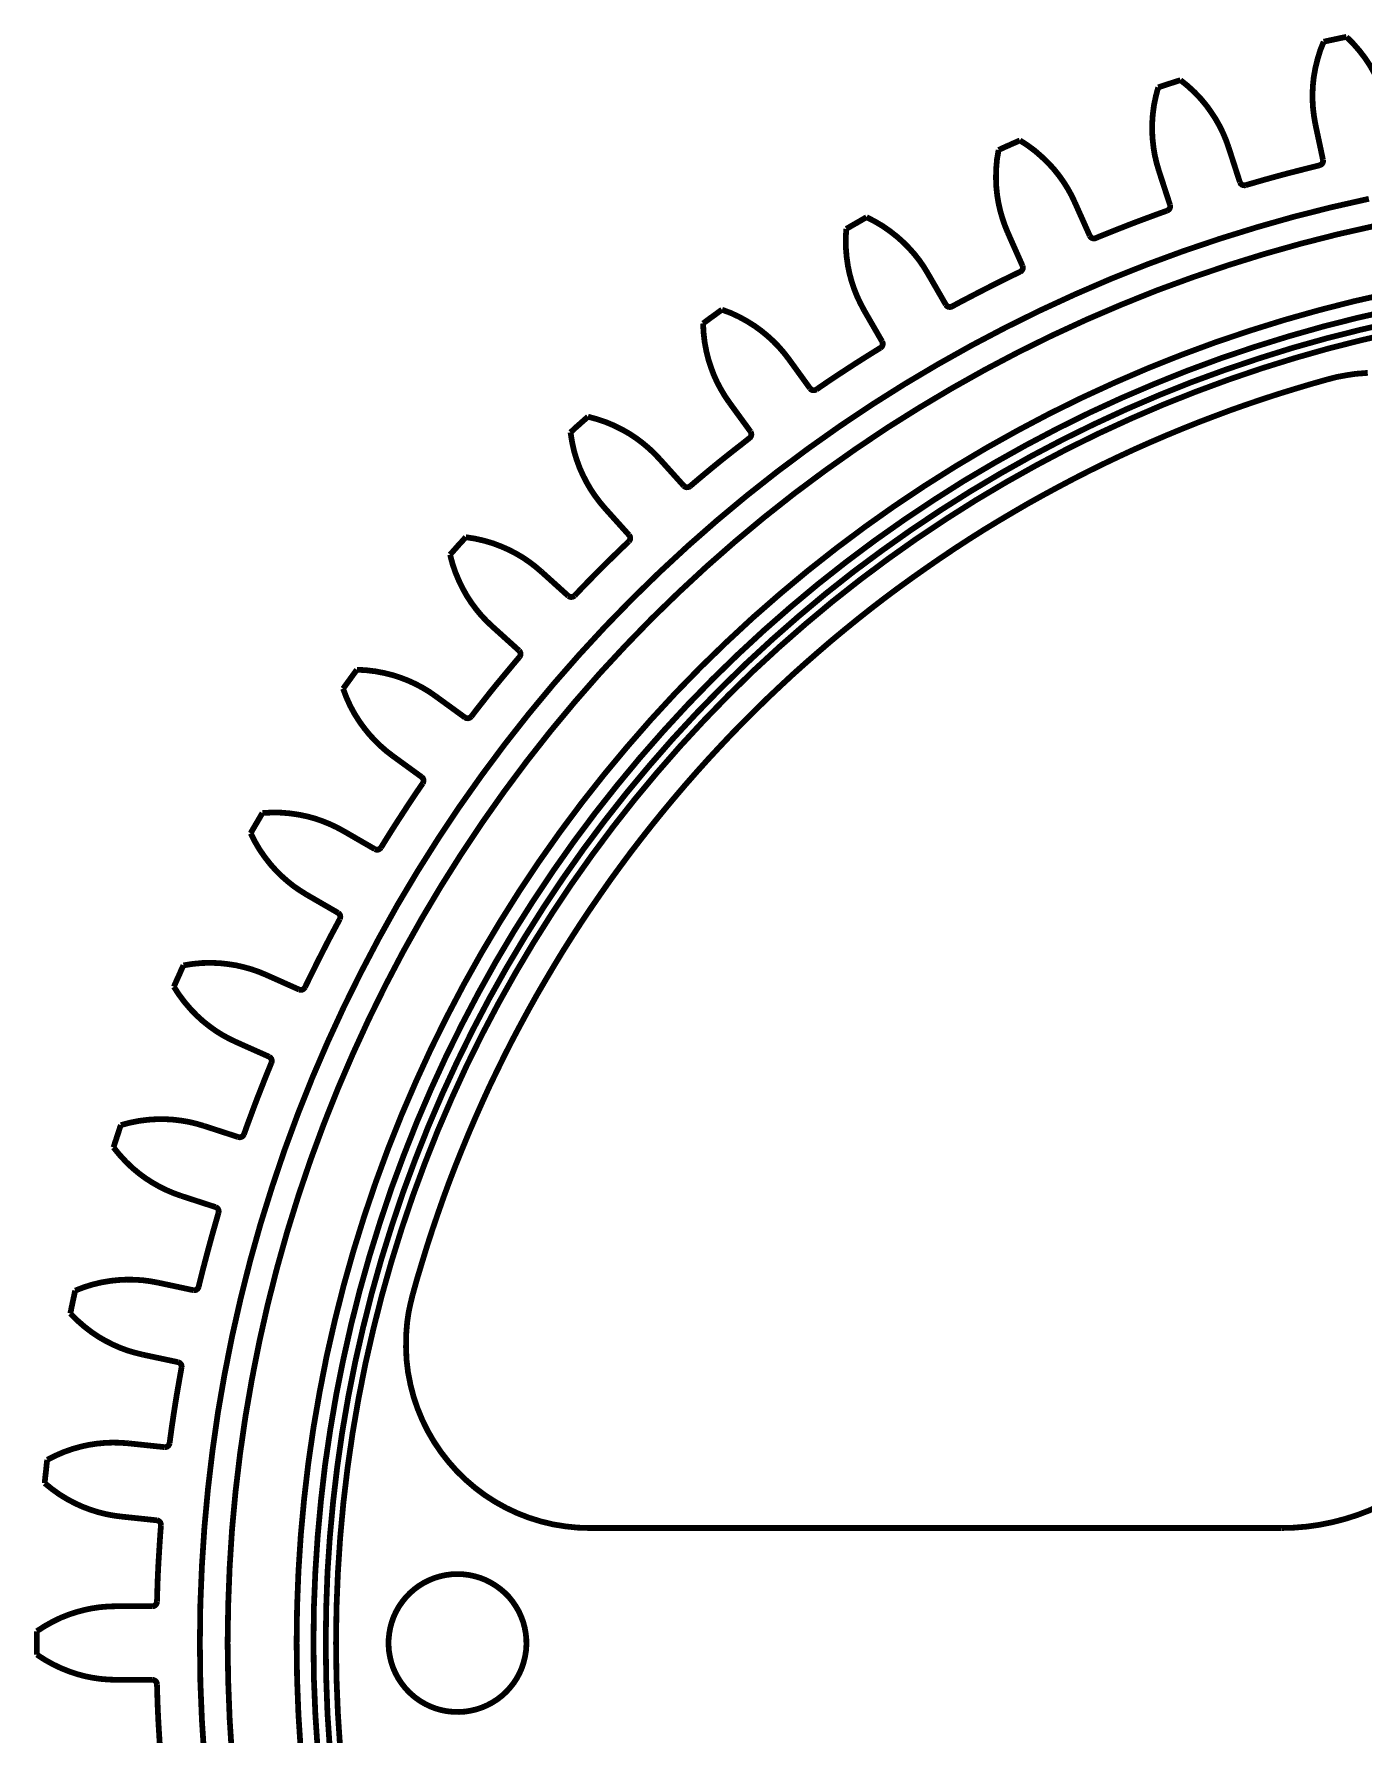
# Model space of a CAD drawing. Extents: x 1.1 to 21.8, y 1.7 to 15.4.
# Drawn here: x 16.163 to 18.441, y 12.169 to 15.081 of the extents above; entities that cross this region are included whole.
import ezdxf

# ---------------------------------------------------------------- set-up
doc = ezdxf.new("R2010")
doc.units = 0
doc.layers.get('0').update_dxf_attribs({"linetype": 'CONTINUOUS'})

msp = doc.modelspace()

# ---------------------------------------------------------------- linework, layer by layer
at = {"color": 0, "const_width": 0.00985}
for points in [[(18.3576, 14.9258), (18.3553, 14.939), (18.3536, 14.9522), (18.3528, 14.9654), (18.3526, 14.9792), (18.3533, 14.9928), (18.3547, 15.0065), (18.3574, 15.0219), (18.3611, 15.0372), (18.3658, 15.0526), (18.3717, 15.0675)], [(18.3717, 15.0675), (18.3765, 15.0686), (18.3814, 15.0697), (18.3864, 15.0707), (18.3913, 15.0718), (18.4011, 15.0739), (18.406, 15.0749), (18.4108, 15.0758)], [(18.4808, 14.9524), (18.4776, 14.9653), (18.4739, 14.9779), (18.4693, 14.9904), (18.4638, 15.0031), (18.4576, 15.0153), (18.4508, 15.0272), (18.4422, 15.0401), (18.4326, 15.0526), (18.4221, 15.0646), (18.4108, 15.0758)], [(18.0883, 14.9894), (18.0979, 14.9926), (18.1026, 14.9942), (18.1074, 14.9957), (18.1122, 14.9972), (18.1265, 15.0018)], [(18.209, 14.8863), (18.2046, 14.8987), (18.1994, 14.9111), (18.1935, 14.9231), (18.1868, 14.935), (18.1793, 14.9465), (18.1714, 14.9576), (18.1614, 14.9697), (18.1506, 14.981), (18.1389, 14.9918), (18.1265, 15.0018)], [(18.0893, 14.8471), (18.0856, 14.8599), (18.0825, 14.8729), (18.0803, 14.886), (18.0788, 14.8996), (18.0779, 14.9133), (18.0779, 14.9271), (18.079, 14.9428), (18.081, 14.9583), (18.0842, 14.974), (18.0883, 14.9894)], [(18.3706, 14.8651), (18.3576, 14.9258)], [(17.8306, 14.7408), (17.8256, 14.7531), (17.8213, 14.7657), (17.8176, 14.7785), (17.8146, 14.7919), (17.8124, 14.8054), (17.811, 14.819), (17.8104, 14.8347), (17.8108, 14.8504), (17.8122, 14.8664), (17.8149, 14.8822)], [(17.8149, 14.8822), (17.8194, 14.8843), (17.824, 14.8864), (17.8286, 14.8885), (17.8331, 14.8904), (17.8376, 14.8925), (17.8469, 14.8965), (17.8514, 14.8986)], [(17.9456, 14.7922), (17.9399, 14.8043), (17.9335, 14.8158), (17.9264, 14.8271), (17.9185, 14.8383), (17.9099, 14.849), (17.9007, 14.8592), (17.8894, 14.8701), (17.8776, 14.8804), (17.8649, 14.8899), (17.8514, 14.8986)], [(18.2282, 14.8271), (18.209, 14.8863)], [(18.1085, 14.7882), (18.0893, 14.8471)], [(18.2379, 14.8219), (18.2538, 14.8265), (18.2694, 14.831), (18.2853, 14.8354), (18.3011, 14.8397), (18.3169, 14.8439), (18.3328, 14.8479), (18.3487, 14.8519), (18.3647, 14.856)], [(18.3706, 14.8651), (18.3707, 14.8625), (18.3699, 14.8599), (18.3682, 14.8578), (18.366, 14.8564), (18.3647, 14.856)], [(18.2282, 14.8271), (18.2294, 14.8247), (18.2315, 14.8229), (18.234, 14.8218), (18.2367, 14.8217), (18.2379, 14.8219)], [(16.4546, 12.1277), (16.4503, 12.1937), (16.4476, 12.2599), (16.4468, 12.326), (16.4468, 12.326), (16.4476, 12.3922), (16.4503, 12.4583), (16.4546, 12.5244), (16.4607, 12.5903), (16.4685, 12.656), (16.4779, 12.7215), (16.4892, 12.7867), (16.5021, 12.8516), (16.5167, 12.9161), (16.5329, 12.9803), (16.5508, 13.0439), (16.5706, 13.1072), (16.5918, 13.1699), (16.6147, 13.2319), (16.6392, 13.2934), (16.6654, 13.3542), (16.6931, 13.4143), (16.7224, 13.4736), (16.7532, 13.5322), (16.7854, 13.59), (16.8193, 13.6468), (16.8547, 13.7028), (16.8914, 13.7578), (16.9296, 13.8118), (16.9692, 13.8649), (17.0101, 13.9168), (17.0525, 13.9678), (17.0961, 14.0175), (17.141, 14.0661), (17.1872, 14.1135), (17.2346, 14.1597), (17.2832, 14.2046), (17.3329, 14.2482), (17.3839, 14.2906), (17.4358, 14.3315), (17.4889, 14.3711), (17.5429, 14.4093), (17.5979, 14.4461), (17.6539, 14.4814), (17.7107, 14.5151), (17.7685, 14.5475), (17.8271, 14.5783), (17.8864, 14.6076), (17.9465, 14.6353), (18.0072, 14.6615), (18.0687, 14.686), (18.1308, 14.7089), (18.1935, 14.7301), (18.2567, 14.7497), (18.3204, 14.7678), (18.3846, 14.784), (18.4492, 14.7986)], [(17.971, 14.7354), (17.9456, 14.7922)], [(17.554, 14.7471), (17.5583, 14.7496), (17.5669, 14.7546), (17.5714, 14.7571), (17.5843, 14.7646), (17.5888, 14.7671)], [(17.6935, 14.6711), (17.6865, 14.6825), (17.6789, 14.6935), (17.6707, 14.7039), (17.6615, 14.7142), (17.6519, 14.7239), (17.6417, 14.7331), (17.6294, 14.7428), (17.6167, 14.7517), (17.6029, 14.7599), (17.5888, 14.7671)], [(17.9811, 14.7313), (17.9962, 14.7375), (18.0115, 14.7436), (18.0268, 14.7496), (18.0421, 14.7556), (18.0574, 14.7614), (18.0728, 14.7671), (18.0882, 14.7728), (18.1036, 14.7783)], [(18.1085, 14.7882), (18.1089, 14.7854), (18.1083, 14.7828), (18.1069, 14.7806), (18.1049, 14.7789), (18.1036, 14.7783)], [(16.5019, 12.1314), (16.4978, 12.1962), (16.4953, 12.2611), (16.4943, 12.326), (16.4943, 12.326), (16.4953, 12.3909), (16.4978, 12.4558), (16.5019, 12.5206), (16.5079, 12.5853), (16.5156, 12.6498), (16.5249, 12.714), (16.536, 12.7781), (16.5486, 12.8417), (16.5629, 12.9051), (16.5789, 12.968), (16.5965, 13.0305), (16.6158, 13.0925), (16.6367, 13.154), (16.6592, 13.2149), (16.6832, 13.2752), (16.7089, 13.3348), (16.736, 13.3938), (16.7647, 13.452), (16.7949, 13.5095), (16.8267, 13.5662), (16.8599, 13.622), (16.8946, 13.6769), (16.9306, 13.7308), (16.9681, 13.7839), (17.0069, 13.8359), (17.0471, 13.8869), (17.0886, 13.9368), (17.1314, 13.9857), (17.1756, 14.0333), (17.2208, 14.0799), (17.2674, 14.1251), (17.315, 14.1692), (17.3639, 14.2121), (17.4138, 14.2536), (17.4647, 14.2938), (17.5168, 14.3326), (17.5699, 14.3701), (17.6238, 14.4063), (17.6788, 14.4408), (17.7346, 14.474), (17.7911, 14.5057), (17.8486, 14.536), (17.9068, 14.5647), (17.9658, 14.5919), (18.0256, 14.6175), (18.0858, 14.6417), (18.1467, 14.664), (18.2082, 14.6849), (18.2703, 14.7042), (18.3328, 14.7218), (18.3956, 14.7378), (18.459, 14.7521)], [(17.5844, 14.6079), (17.5782, 14.6197), (17.5725, 14.6317), (17.5675, 14.6442), (17.5632, 14.6571), (17.5596, 14.6704), (17.5568, 14.6837), (17.5546, 14.6993), (17.5533, 14.715), (17.5531, 14.731), (17.554, 14.7471)], [(17.8558, 14.684), (17.8306, 14.7408)], [(17.971, 14.7354), (17.9724, 14.7332), (17.9746, 14.7315), (17.9772, 14.7307), (17.9799, 14.7308), (17.9811, 14.7313)], [(17.7351, 14.6143), (17.7496, 14.6221), (17.7642, 14.6297), (17.7786, 14.6372), (17.7932, 14.6447), (17.8078, 14.6521), (17.8225, 14.6594), (17.8372, 14.6667), (17.8521, 14.6738)], [(17.8558, 14.684), (17.8565, 14.6815), (17.8563, 14.6789), (17.8551, 14.6764), (17.8532, 14.6744), (17.8521, 14.6738)], [(17.7246, 14.6172), (17.6935, 14.6711)], [(18.4835, 14.6367), (18.4232, 14.6231), (18.3633, 14.6078), (18.3038, 14.591), (18.2447, 14.5726), (18.1861, 14.5528), (18.1282, 14.5314), (18.0707, 14.5085), (18.0139, 14.484), (17.9576, 14.4581), (17.9022, 14.4308), (17.8475, 14.4019), (17.7936, 14.3718), (17.7404, 14.3401), (17.6881, 14.3071), (17.6367, 14.2728), (17.5862, 14.2371), (17.5367, 14.2001), (17.4881, 14.1618), (17.4406, 14.1222), (17.394, 14.0815), (17.3486, 14.0394), (17.3043, 13.9964), (17.2611, 13.9521), (17.2192, 13.9067), (17.1785, 13.8601), (17.1389, 13.8126), (17.1006, 13.7641), (17.0636, 13.7145), (17.0279, 13.664), (16.9936, 13.6126), (16.9606, 13.5603), (16.9289, 13.5071), (16.8987, 13.4532), (16.8699, 13.3984), (16.8425, 13.343), (16.8167, 13.2868), (16.7922, 13.23), (16.7693, 13.1726), (16.7479, 13.1145), (16.7281, 13.056), (16.7097, 12.9969), (16.6929, 12.9374), (16.6778, 12.8775), (16.664, 12.8172), (16.6521, 12.7565), (16.6415, 12.6955), (16.6326, 12.6344), (16.6254, 12.5729), (16.6197, 12.5113), (16.6157, 12.4497), (16.6133, 12.3879), (16.6125, 12.326), (16.6133, 12.2642), (16.6157, 12.2024), (16.6197, 12.1407)], [(17.7246, 14.6172), (17.7263, 14.6151), (17.7286, 14.6137), (17.7313, 14.6133), (17.7339, 14.6136), (17.7351, 14.6143)], [(16.6486, 12.143), (16.6446, 12.2039), (16.6421, 12.2649), (16.6414, 12.326), (16.6421, 12.3871), (16.6446, 12.4481), (16.6486, 12.5091), (16.6542, 12.5699), (16.6612, 12.6306), (16.6701, 12.691), (16.6804, 12.7513), (16.6924, 12.8111), (16.7058, 12.8707), (16.7208, 12.93), (16.7374, 12.9887), (16.7556, 13.0471), (16.7751, 13.1049), (16.7964, 13.1622), (16.8189, 13.219), (16.8431, 13.2751), (16.8686, 13.3306), (16.8957, 13.3853), (16.9242, 13.4394), (16.9539, 13.4927), (16.9851, 13.5452), (17.0178, 13.5968), (17.0517, 13.6476), (17.0869, 13.6975), (17.1235, 13.7465), (17.1614, 13.7944), (17.2004, 13.8414), (17.2407, 13.8873), (17.2821, 13.9322), (17.3247, 13.976), (17.3685, 14.0186), (17.4133, 14.06), (17.4593, 14.1003), (17.5062, 14.1394), (17.5542, 14.1772), (17.6032, 14.2138), (17.6531, 14.249), (17.7039, 14.2829), (17.7554, 14.3156), (17.8081, 14.3467), (17.8613, 14.3765), (17.9154, 14.405), (17.9701, 14.4321), (18.0256, 14.4576), (18.0818, 14.4817), (18.1385, 14.5044), (18.1958, 14.5256), (18.2536, 14.5451), (18.3119, 14.5632), (18.3708, 14.5799), (18.43, 14.5949), (18.4896, 14.6083)], [(18.4939, 14.5878), (18.4349, 14.5744), (18.3762, 14.5596), (18.3179, 14.5432), (18.2601, 14.5251), (18.2028, 14.5057), (18.146, 14.4849), (18.0897, 14.4624), (18.0342, 14.4385), (17.9792, 14.4131), (17.9249, 14.3864), (17.8712, 14.3582), (17.8185, 14.3286), (17.7664, 14.2976), (17.7153, 14.2653), (17.665, 14.2317), (17.6156, 14.1967), (17.5669, 14.1606), (17.5194, 14.1231), (17.4729, 14.0843), (17.4274, 14.0444), (17.3829, 14.0033), (17.3396, 13.9611), (17.2974, 13.9178), (17.2562, 13.8733), (17.2164, 13.8278), (17.1776, 13.7813), (17.1401, 13.7337), (17.1039, 13.6852), (17.069, 13.6357), (17.0354, 13.5854), (17.0031, 13.5342), (16.9721, 13.4822), (16.9425, 13.4294), (16.9143, 13.3758), (16.8876, 13.3215), (16.8622, 13.2665), (16.8383, 13.2109), (16.816, 13.1547), (16.7949, 13.0979), (16.7756, 13.0406), (16.7575, 12.9828), (16.7411, 12.9245), (16.7263, 12.8658), (16.7128, 12.8068), (16.701, 12.7474), (16.6907, 12.6878), (16.6821, 12.6278), (16.675, 12.5677), (16.6694, 12.5074), (16.6654, 12.4471), (16.6632, 12.3866), (16.6624, 12.326), (16.6624, 12.326), (16.6632, 12.2655), (16.6654, 12.205), (16.6694, 12.1446)], [(17.3087, 14.5853), (17.3128, 14.5882), (17.3168, 14.5912), (17.3208, 14.5942), (17.3249, 14.5971), (17.3289, 14.6), (17.3371, 14.606), (17.3411, 14.6087)], [(17.3535, 14.4501), (17.346, 14.4611), (17.3392, 14.4725), (17.3329, 14.4843), (17.3272, 14.4968), (17.3224, 14.5096), (17.3181, 14.5226), (17.3143, 14.5379), (17.3114, 14.5533), (17.3096, 14.5692), (17.3087, 14.5853)], [(17.4554, 14.5244), (17.4472, 14.535), (17.4385, 14.545), (17.4292, 14.5546), (17.4192, 14.5637), (17.4085, 14.5725), (17.3974, 14.5806), (17.3842, 14.5889), (17.3706, 14.5964), (17.3561, 14.6032), (17.3411, 14.6087)], [(17.6154, 14.5543), (17.5844, 14.6079)], [(16.6871, 12.146), (16.6832, 12.2059), (16.6808, 12.2659), (16.68, 12.326), (16.68, 12.326), (16.6808, 12.3861), (16.6832, 12.4461), (16.6871, 12.5061), (16.6926, 12.5659), (16.6997, 12.6255), (16.7083, 12.685), (16.7185, 12.7442), (16.7301, 12.8031), (16.7435, 12.8617), (16.7582, 12.9199), (16.7746, 12.9778), (16.7924, 13.0351), (16.8117, 13.092), (16.8325, 13.1483), (16.8547, 13.2042), (16.8785, 13.2593), (16.9035, 13.3139), (16.9301, 13.3678), (16.9581, 13.421), (16.9875, 13.4734), (17.0182, 13.525), (17.0503, 13.5758), (17.0836, 13.6257), (17.1183, 13.6747), (17.1542, 13.7229), (17.1914, 13.7701), (17.2299, 13.8163), (17.2694, 13.8614), (17.3103, 13.9056), (17.3521, 13.9486), (17.3951, 13.9906), (17.4393, 14.0313), (17.4844, 14.0708), (17.5306, 14.1093), (17.5778, 14.1465), (17.626, 14.1824), (17.675, 14.2171), (17.725, 14.2504), (17.7757, 14.2825), (17.8274, 14.3132), (17.8797, 14.3425), (17.9329, 14.3706), (17.9868, 14.3971), (18.0414, 14.4222), (18.0965, 14.446), (18.1524, 14.4682), (18.2088, 14.489), (18.2656, 14.5083), (18.3229, 14.5261), (18.3807, 14.5425), (18.439, 14.5572), (18.4976, 14.5706)], [(17.5028, 14.4721), (17.5164, 14.4814), (17.5299, 14.4906), (17.5436, 14.4996), (17.5574, 14.5086), (17.5711, 14.5175), (17.585, 14.5263), (17.5989, 14.535), (17.6128, 14.5436)], [(17.6154, 14.5543), (17.6164, 14.5517), (17.6164, 14.549), (17.6156, 14.5465), (17.6139, 14.5444), (17.6128, 14.5436)], [(17.4919, 14.474), (17.4554, 14.5244)], [(18.4472, 14.5006), (18.4261, 14.4989), (18.4104, 14.4965), (18.3947, 14.4936), (18.3793, 14.4897)], [(18.3793, 14.4897), (18.351, 14.4817), (18.3229, 14.4733), (18.2949, 14.4647), (18.2669, 14.4556), (18.239, 14.4461), (18.2114, 14.4364), (18.1839, 14.4261), (18.1565, 14.4157), (18.1292, 14.4047), (18.1021, 14.3935), (18.0751, 14.3819), (18.0482, 14.37), (18.0215, 14.3576), (17.995, 14.345), (17.9688, 14.3321), (17.9426, 14.3187), (17.9167, 14.305), (17.8908, 14.291), (17.8651, 14.2767), (17.8397, 14.2619), (17.8144, 14.2469), (17.7894, 14.2317), (17.7646, 14.216), (17.74, 14.2), (17.7156, 14.1836), (17.6914, 14.1669), (17.6674, 14.15), (17.6436, 14.1328), (17.6201, 14.1153), (17.5968, 14.0974), (17.5738, 14.0792), (17.551, 14.0607), (17.5283, 14.0419), (17.5061, 14.0228), (17.484, 14.0035), (17.4621, 13.9839), (17.4406, 13.9639), (17.4193, 13.9438), (17.3983, 13.9232), (17.3775, 13.9025), (17.3569, 13.8814), (17.3368, 13.8601), (17.3168, 13.8385), (17.2972, 13.8167), (17.2778, 13.7946), (17.2588, 13.7723), (17.24, 13.7497), (17.2215, 13.7269), (17.2033, 13.7038), (17.1854, 13.6806), (17.1679, 13.657), (17.1506, 13.6333), (17.1338, 13.6093), (17.1171, 13.5851), (17.1007, 13.5607), (17.0847, 13.536), (17.069, 13.5112), (17.0538, 13.4862), (17.0388, 13.4609), (17.024, 13.4355), (17.0097, 13.4099), (16.9957, 13.3841), (16.9819, 13.3581), (16.9686, 13.3319), (16.9557, 13.3056), (16.9429, 13.2791), (16.9307, 13.2524), (16.9188, 13.2256), (16.9072, 13.1986), (16.896, 13.1715), (16.885, 13.1443), (16.8744, 13.1168), (16.8643, 13.0893), (16.8546, 13.0616), (16.8451, 13.0338), (16.836, 13.0059), (16.8274, 12.9778), (16.8189, 12.9497), (16.811, 12.9214)], [(17.4919, 14.474), (17.4939, 14.4721), (17.4962, 14.471), (17.499, 14.4708), (17.5015, 14.4715), (17.5028, 14.4721)], [(17.39, 14.4), (17.3535, 14.4501)], [(17.0817, 14.3987), (17.0854, 14.4021), (17.089, 14.4056), (17.0965, 14.4122), (17.1003, 14.4156), (17.1078, 14.4222), (17.1115, 14.4256)], [(17.2339, 14.3535), (17.2247, 14.3632), (17.215, 14.3722), (17.2047, 14.3808), (17.1937, 14.389), (17.1824, 14.3965), (17.1704, 14.4033), (17.1564, 14.4103), (17.1419, 14.4164), (17.1269, 14.4214), (17.1115, 14.4256)], [(17.1404, 14.269), (17.1318, 14.2792), (17.1238, 14.2899), (17.1164, 14.3008), (17.1094, 14.3128), (17.1032, 14.3249), (17.0975, 14.3374), (17.0921, 14.3522), (17.0876, 14.3672), (17.0842, 14.3829), (17.0817, 14.3987)], [(17.2865, 14.3065), (17.299, 14.3171), (17.3115, 14.3276), (17.3242, 14.3381), (17.3369, 14.3485), (17.3497, 14.3587), (17.3626, 14.3689), (17.3756, 14.379), (17.3885, 14.3892)], [(17.39, 14.4), (17.3911, 14.3975), (17.3915, 14.3949), (17.3908, 14.3922), (17.3894, 14.39), (17.3885, 14.3892)], [(17.2756, 14.3072), (17.2339, 14.3535)], [(17.2756, 14.3072), (17.2776, 14.3056), (17.2803, 14.3047), (17.2829, 14.3049), (17.2854, 14.3057), (17.2865, 14.3065)], [(17.1819, 14.2229), (17.1404, 14.269)], [(16.8754, 14.1894), (16.8788, 14.1932), (16.8821, 14.1969), (16.8887, 14.2044), (16.8921, 14.2082), (16.8956, 14.2119), (16.9022, 14.2193)], [(17.0315, 14.1604), (17.0214, 14.169), (17.0107, 14.1771), (16.9997, 14.1846), (16.9879, 14.1915), (16.9757, 14.1978), (16.9632, 14.2033), (16.9485, 14.2089), (16.9335, 14.2133), (16.9179, 14.2168), (16.9022, 14.2193)], [(17.0888, 14.1192), (17.1, 14.1311), (17.1114, 14.1429), (17.1229, 14.1546), (17.1344, 14.1661), (17.1461, 14.1778), (17.1579, 14.1893), (17.1696, 14.2007), (17.1815, 14.2119)], [(17.1819, 14.2229), (17.1833, 14.2207), (17.1839, 14.2181), (17.1836, 14.2154), (17.1824, 14.2131), (17.1815, 14.2119)], [(16.9474, 14.0667), (16.9378, 14.0758), (16.9286, 14.0856), (16.9201, 14.0958), (16.9119, 14.1068), (16.9044, 14.1183), (16.8976, 14.1303), (16.8907, 14.1443), (16.8846, 14.1588), (16.8794, 14.174), (16.8754, 14.1894)], [(17.0778, 14.1187), (17.0315, 14.1604)], [(17.0778, 14.1187), (17.08, 14.1174), (17.0826, 14.1168), (17.0853, 14.1171), (17.0876, 14.1183), (17.0888, 14.1192)], [(16.9935, 14.0251), (16.9474, 14.0667)], [(16.9117, 13.9122), (16.9217, 13.9253), (16.9318, 13.9381), (16.9419, 13.951), (16.9522, 13.9638), (16.9626, 13.9764), (16.9731, 13.989), (16.9836, 14.0017), (16.9942, 14.0142)], [(16.9935, 14.0251), (16.9951, 14.0231), (16.996, 14.0206), (16.996, 14.0178), (16.995, 14.0153), (16.9942, 14.0142)], [(16.6921, 13.9599), (16.7039, 13.9761), (16.7068, 13.9801), (16.7097, 13.9842), (16.7128, 13.9883), (16.7157, 13.9924)], [(16.8504, 13.9472), (16.8393, 13.9549), (16.8279, 13.9617), (16.8163, 13.9679), (16.8038, 13.9736), (16.791, 13.9786), (16.7779, 13.9829), (16.7628, 13.9867), (16.7475, 13.9896), (16.7317, 13.9915), (16.7157, 13.9924)], [(16.7765, 13.8452), (16.766, 13.8533), (16.756, 13.8621), (16.7464, 13.8714), (16.7371, 13.8815), (16.7285, 13.8921), (16.7204, 13.9032), (16.7119, 13.9165), (16.7044, 13.9303), (16.6978, 13.9449), (16.6921, 13.9599)], [(16.9007, 13.9107), (16.8504, 13.9472)], [(16.9007, 13.9107), (16.9032, 13.9094), (16.9058, 13.9092), (16.9085, 13.9099), (16.9107, 13.9112), (16.9117, 13.9122)], [(16.8267, 13.8087), (16.7765, 13.8452)], [(16.8267, 13.8087), (16.8286, 13.8069), (16.8296, 13.8044), (16.8299, 13.8017), (16.8292, 13.7992), (16.8286, 13.7979)], [(16.7571, 13.6879), (16.7657, 13.7019), (16.7744, 13.7158), (16.7832, 13.7296), (16.7922, 13.7434), (16.8011, 13.7571), (16.8101, 13.7708), (16.8193, 13.7844), (16.8286, 13.7979)], [(16.5339, 13.7123), (16.5362, 13.7167), (16.5438, 13.7297), (16.5464, 13.7341), (16.5489, 13.7384), (16.5514, 13.7427), (16.5539, 13.747)], [(16.6925, 13.7164), (16.6808, 13.7227), (16.6688, 13.7283), (16.6564, 13.7333), (16.6435, 13.7377), (16.6303, 13.7413), (16.6168, 13.7441), (16.6014, 13.7464), (16.5857, 13.7477), (16.5699, 13.7479), (16.5539, 13.747)], [(16.6297, 13.6072), (16.6185, 13.6142), (16.6075, 13.6217), (16.5971, 13.63), (16.5868, 13.6391), (16.5771, 13.6487), (16.5679, 13.6589), (16.5582, 13.6713), (16.5492, 13.6842), (16.5411, 13.698), (16.5339, 13.7123)], [(16.7465, 13.6852), (16.6925, 13.7164)], [(16.7465, 13.6852), (16.749, 13.6843), (16.7517, 13.6842), (16.7542, 13.6852), (16.7562, 13.6868), (16.7571, 13.6879)], [(16.6835, 13.5761), (16.6297, 13.6072)], [(16.6835, 13.5761), (16.6856, 13.5744), (16.6869, 13.5721), (16.6874, 13.5694), (16.6869, 13.5668), (16.6865, 13.5655)], [(16.6269, 13.4487), (16.634, 13.4634), (16.6413, 13.4781), (16.6486, 13.4928), (16.656, 13.5075), (16.6635, 13.5221), (16.671, 13.5366), (16.6788, 13.5511), (16.6865, 13.5655)], [(16.4022, 13.4496), (16.4043, 13.4542), (16.4063, 13.4588), (16.4083, 13.4634), (16.4104, 13.4679), (16.4125, 13.4725), (16.4144, 13.4771), (16.4186, 13.4862)], [(16.5597, 13.4702), (16.5474, 13.4753), (16.5349, 13.4796), (16.5221, 13.4832), (16.5086, 13.4863), (16.4951, 13.4884), (16.4814, 13.4899), (16.4658, 13.4906), (16.4503, 13.4902), (16.4343, 13.4887), (16.4186, 13.4862)], [(16.5088, 13.355), (16.4967, 13.3608), (16.485, 13.3672), (16.4737, 13.3743), (16.4626, 13.3823), (16.4519, 13.3908), (16.4417, 13.4001), (16.4308, 13.4113), (16.4206, 13.4232), (16.411, 13.4361), (16.4022, 13.4496)], [(16.6165, 13.4449), (16.5597, 13.4702)], [(16.6165, 13.4449), (16.6192, 13.4442), (16.6218, 13.4444), (16.6243, 13.4456), (16.6262, 13.4475), (16.6269, 13.4487)], [(16.5654, 13.3298), (16.5088, 13.355)], [(16.5224, 13.1971), (16.5279, 13.2126), (16.5336, 13.2279), (16.5393, 13.2433), (16.5451, 13.2586), (16.5511, 13.2739), (16.5571, 13.2892), (16.5632, 13.3044), (16.5694, 13.3196)], [(16.5654, 13.3298), (16.5676, 13.3283), (16.5692, 13.3261), (16.57, 13.3235), (16.5699, 13.3209), (16.5694, 13.3196)], [(16.4533, 13.2115), (16.4406, 13.2152), (16.4276, 13.2183), (16.4144, 13.2205), (16.4008, 13.2221), (16.3872, 13.2229), (16.3735, 13.2229), (16.3579, 13.2219), (16.3424, 13.2199), (16.3267, 13.2168), (16.3114, 13.2127)], [(16.2989, 13.1745), (16.3004, 13.1793), (16.3019, 13.1841), (16.3036, 13.1889), (16.305, 13.1936), (16.3067, 13.1984), (16.3082, 13.2032), (16.3097, 13.208), (16.3114, 13.2127)], [(16.5125, 13.1923), (16.4533, 13.2115)], [(16.5125, 13.1923), (16.5151, 13.1918), (16.5179, 13.1924), (16.5201, 13.1938), (16.5218, 13.1959), (16.5224, 13.1971)], [(16.4146, 13.0916), (16.4021, 13.0961), (16.3899, 13.1013), (16.3779, 13.1072), (16.366, 13.1139), (16.3544, 13.1213), (16.3433, 13.1294), (16.3312, 13.1394), (16.3199, 13.1503), (16.309, 13.1621), (16.2989, 13.1745)], [(16.4736, 13.0724), (16.4146, 13.0916)], [(16.4736, 13.0724), (16.476, 13.0712), (16.4778, 13.0692), (16.4789, 13.0667), (16.479, 13.0641), (16.4787, 13.0627)], [(16.4447, 12.936), (16.4486, 12.9519), (16.4526, 12.9678), (16.4568, 12.9837), (16.461, 12.9996), (16.4653, 13.0154), (16.4697, 13.0312), (16.4742, 13.047), (16.4787, 13.0627)], [(16.2249, 12.8903), (16.226, 12.8951), (16.2269, 12.9001), (16.229, 12.9098), (16.23, 12.9148), (16.2311, 12.9197), (16.2321, 12.9245), (16.2332, 12.9294)], [(16.3746, 12.9431), (16.3615, 12.9455), (16.3483, 12.9472), (16.335, 12.948), (16.3213, 12.9482), (16.3076, 12.9475), (16.2939, 12.9461), (16.2785, 12.9435), (16.2633, 12.9399), (16.2482, 12.9352), (16.2332, 12.9294)], [(16.4356, 12.9301), (16.3746, 12.9431)], [(16.4356, 12.9301), (16.4382, 12.93), (16.4407, 12.9308), (16.4429, 12.9325), (16.4443, 12.9347), (16.4447, 12.936)], [(17.1146, 12.5229), (17.0935, 12.5236), (17.0724, 12.5258), (17.0512, 12.5293), (17.0306, 12.5343), (17.0104, 12.5406), (16.9906, 12.5483), (16.9713, 12.5574), (16.9526, 12.5678), (16.9347, 12.5793), (16.9178, 12.592), (16.9017, 12.6058), (16.8865, 12.6207), (16.8724, 12.6367), (16.8593, 12.6535), (16.8475, 12.6711), (16.8368, 12.6895), (16.8275, 12.7086), (16.8194, 12.7283), (16.8126, 12.7484), (16.8074, 12.7689), (16.8033, 12.7898), (16.8008, 12.8109), (16.7999, 12.8321), (16.8001, 12.8534), (16.8018, 12.8746), (16.804, 12.8903), (16.8072, 12.9059), (16.811, 12.9214)], [(16.3486, 12.8198), (16.3357, 12.823), (16.3229, 12.8268), (16.3104, 12.8314), (16.2979, 12.8369), (16.2857, 12.8431), (16.2737, 12.8499), (16.2607, 12.8587), (16.2483, 12.8683), (16.2363, 12.8788), (16.2249, 12.8903)], [(16.4093, 12.8069), (16.3486, 12.8198)], [(16.3949, 12.6682), (16.3971, 12.6845), (16.3994, 12.7007), (16.4018, 12.7169), (16.4043, 12.7331), (16.4069, 12.7493), (16.4097, 12.7655), (16.4125, 12.7816), (16.4154, 12.7978)], [(16.4093, 12.8069), (16.4114, 12.8062), (16.4135, 12.8045), (16.415, 12.8022), (16.4156, 12.7996), (16.4154, 12.7978)], [(16.3243, 12.6679), (16.311, 12.6689), (16.2978, 12.6692), (16.2844, 12.6687), (16.2708, 12.6674), (16.2572, 12.6654), (16.2438, 12.6625), (16.2287, 12.6583), (16.214, 12.6531), (16.1994, 12.6468), (16.1853, 12.6396)], [(16.3863, 12.6614), (16.3243, 12.6679)], [(16.3863, 12.6614), (16.3885, 12.6615), (16.3911, 12.6624), (16.3931, 12.6642), (16.3944, 12.6664), (16.3949, 12.6682)], [(16.181, 12.5997), (16.1819, 12.6097), (16.1825, 12.6147), (16.1831, 12.6196), (16.1846, 12.6346), (16.1853, 12.6396)], [(18.2989, 12.5229), (18.3207, 12.5235), (18.3424, 12.5253), (18.364, 12.5283), (18.386, 12.5327), (18.4078, 12.5383), (18.4292, 12.5451), (18.4494, 12.5528), (18.4694, 12.5618), (18.4889, 12.5718), (18.5082, 12.5832), (18.5268, 12.5957), (18.5449, 12.6092), (18.5582, 12.6203), (18.571, 12.6321), (18.5835, 12.6445), (18.5953, 12.6576)], [(16.3114, 12.5426), (16.2982, 12.5444), (16.2851, 12.5469), (16.2722, 12.5502), (16.2592, 12.5543), (16.2462, 12.5592), (16.2339, 12.5648), (16.2199, 12.5721), (16.2065, 12.5803), (16.1935, 12.5896), (16.181, 12.5997)], [(16.3731, 12.5361), (16.3114, 12.5426)], [(16.3731, 12.5361), (16.3753, 12.5356), (16.3775, 12.5341), (16.3792, 12.532), (16.38, 12.5295), (16.3801, 12.5277)], [(16.3733, 12.3967), (16.3738, 12.4131), (16.3743, 12.4295), (16.375, 12.4459), (16.3758, 12.4622), (16.3768, 12.4786), (16.3778, 12.495), (16.3789, 12.5113), (16.3801, 12.5277)], [(17.1146, 12.5229), (18.2989, 12.5229)], [(16.3031, 12.389), (16.2899, 12.3886), (16.2765, 12.3875), (16.2633, 12.3856), (16.25, 12.3829), (16.2367, 12.3794), (16.2236, 12.3752), (16.209, 12.3695), (16.195, 12.3627), (16.1811, 12.355), (16.1676, 12.3463)], [(16.3654, 12.389), (16.3031, 12.389)], [(16.3654, 12.389), (16.3676, 12.3893), (16.37, 12.3905), (16.3719, 12.3925), (16.3731, 12.3949), (16.3733, 12.3967)], [(16.1676, 12.3062), (16.1676, 12.3112), (16.1676, 12.3162), (16.1676, 12.3363), (16.1676, 12.3413), (16.1676, 12.3463)], [(16.3033, 12.263), (16.29, 12.2635), (16.2768, 12.2646), (16.2636, 12.2665), (16.2501, 12.2692), (16.2369, 12.2727), (16.2239, 12.277), (16.2093, 12.2828), (16.1951, 12.2896), (16.1811, 12.2974), (16.1676, 12.3062)], [(16.3654, 12.263), (16.3033, 12.263)], [(16.3654, 12.263), (16.3676, 12.2627), (16.37, 12.2615), (16.3719, 12.2596), (16.3731, 12.2572), (16.3733, 12.2554)], [(16.3801, 12.1243), (16.3789, 12.1407), (16.3778, 12.1571), (16.3768, 12.1734), (16.3758, 12.1898), (16.375, 12.2062), (16.3743, 12.2226), (16.3738, 12.239), (16.3733, 12.2554)]]:
    msp.add_lwpolyline(points, dxfattribs=at)
msp.add_lwpolyline([(16.805, 12.242), (16.7983, 12.2493), (16.7922, 12.2571), (16.7867, 12.2655), (16.7819, 12.2742), (16.7779, 12.2833), (16.7747, 12.2928), (16.7724, 12.3024), (16.7707, 12.3122), (16.77, 12.3222), (16.7701, 12.3321), (16.7711, 12.342), (16.7728, 12.3518), (16.7754, 12.3614), (16.7787, 12.3708), (16.7829, 12.3798), (16.7878, 12.3885), (16.7935, 12.3967), (16.7997, 12.4044), (16.8067, 12.4116), (16.8142, 12.4181), (16.8221, 12.424), (16.8306, 12.4292), (16.8396, 12.4337), (16.8487, 12.4374), (16.8583, 12.4403), (16.8681, 12.4424), (16.8779, 12.4437), (16.8879, 12.4441), (16.8978, 12.4437), (16.9076, 12.4425), (16.9174, 12.4404), (16.9269, 12.4376), (16.9363, 12.4339), (16.9451, 12.4294), (16.9536, 12.4242), (16.9617, 12.4183), (16.9693, 12.4118), (16.9763, 12.4047), (16.9825, 12.3969), (16.9881, 12.3887), (16.9931, 12.3801), (16.9972, 12.371), (17.0007, 12.3617), (17.0032, 12.3521), (17.005, 12.3423), (17.006, 12.3324), (17.0061, 12.3224), (17.0054, 12.3124), (17.0038, 12.3027), (17.0014, 12.293), (16.9983, 12.2835), (16.9943, 12.2744), (16.9896, 12.2657), (16.9842, 12.2573), (16.9779, 12.2495), (16.9713, 12.2422), (16.9639, 12.2355), (16.956, 12.2294), (16.9476, 12.2241), (16.9387, 12.2194), (16.9297, 12.2155), (16.9201, 12.2124), (16.9104, 12.2101), (16.9007, 12.2086), (16.8907, 12.208), (16.8807, 12.2082), (16.8708, 12.2092), (16.8611, 12.211), (16.8514, 12.2137), (16.8421, 12.2172), (16.8331, 12.2215), (16.8244, 12.2265), (16.8143, 12.2337), (16.805, 12.242)], close=True, dxfattribs=at)

doc.saveas('drawing.dxf')
